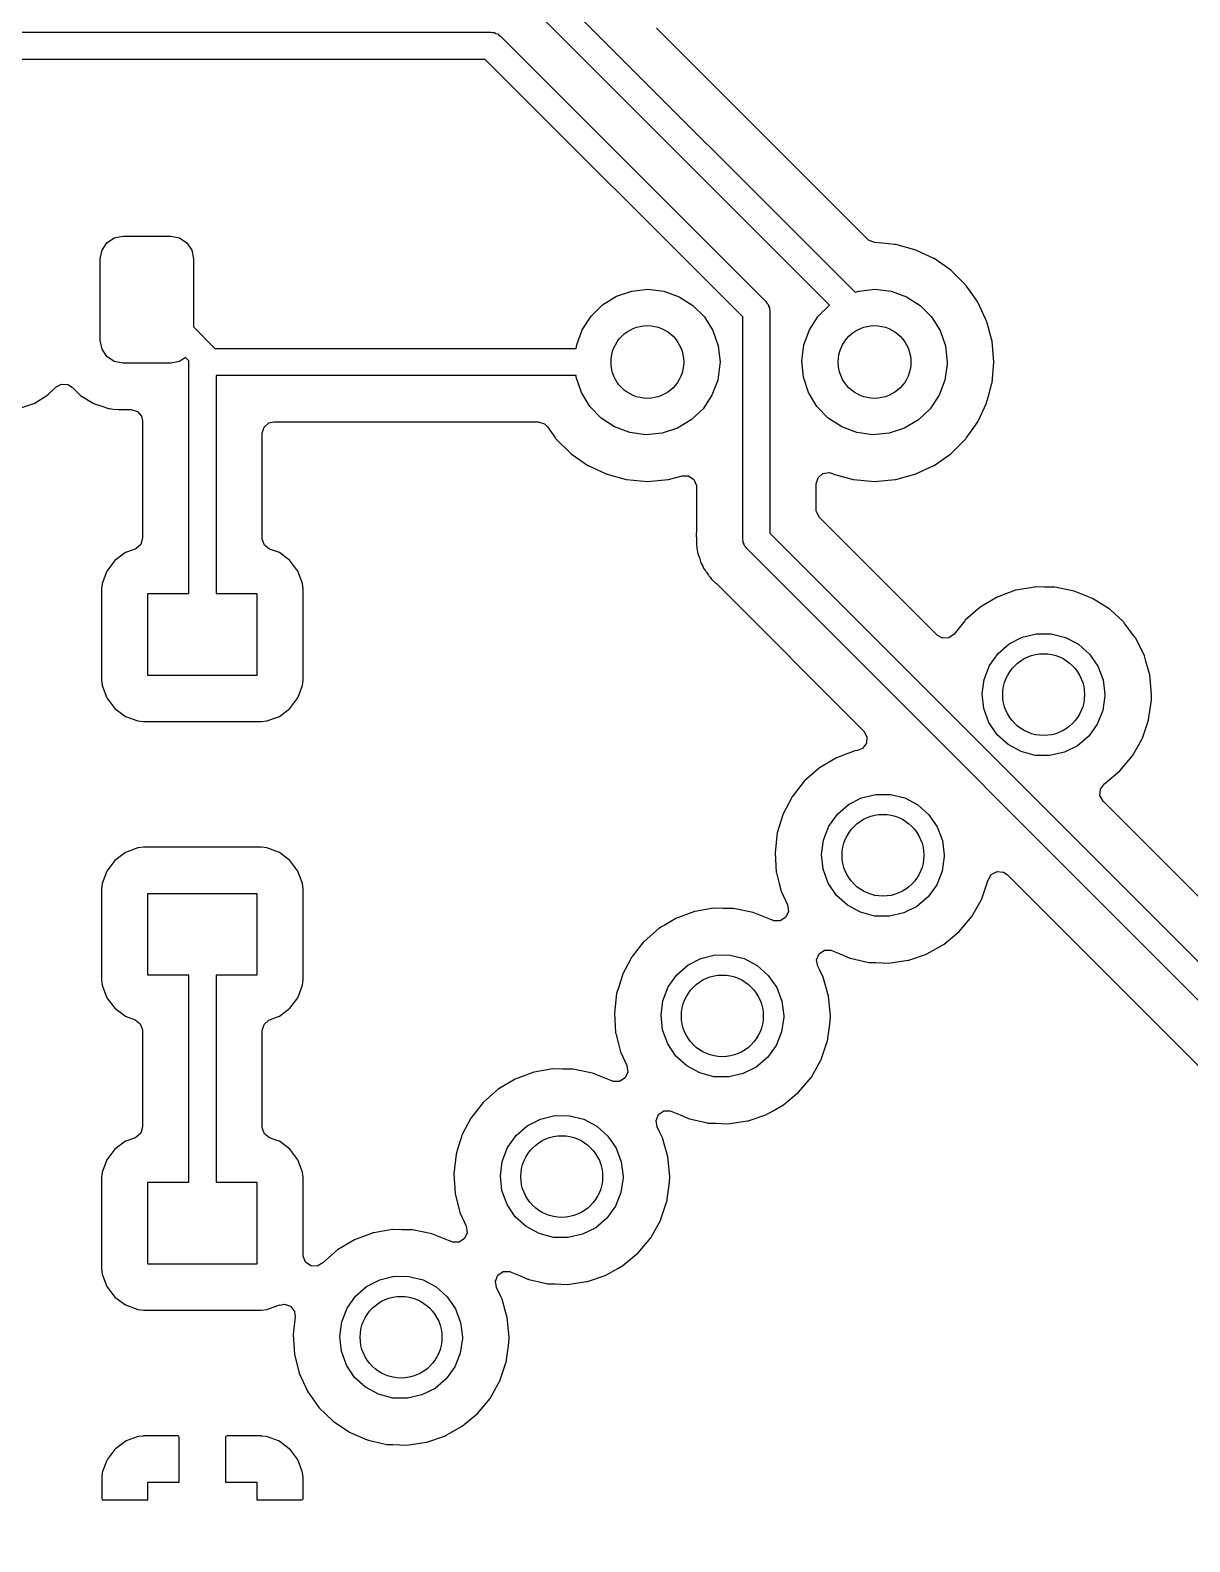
# Model space of a CAD drawing. Extents: x 41 to 172, y -227 to -42.
# Drawn here: x 142.76 to 155.52, y -74.25 to -57.61 of the extents above; entities that cross this region are included whole.
import ezdxf

# ---------------------------------------------------------------- set-up
doc = ezdxf.new("R2010")
doc.units = 0
doc.layers.add('BLACK', color=7, linetype='CONTINUOUS')

msp = doc.modelspace()

# ---------------------------------------------------------------- linework, layer by layer
at = {"layer": 'BLACK', "linetype": 'CONTINUOUS'}
for p, q in [((148.579, -57.2412), (151.836, -60.4978)), ((151.553, -60.6388), (148.323, -57.4094)), ((125.222, -57.635), (147.828, -57.635)), ((147.828, -57.635), (147.847, -57.6401)), ((147.847, -57.6401), (147.867, -57.6401)), ((147.867, -57.6401), (147.884, -57.65)), ((147.884, -57.65), (147.903, -57.6551)), ((147.903, -57.6551), (147.917, -57.6691)), ((147.917, -57.6691), (147.934, -57.6789)), ((147.934, -57.6789), (150.855, -60.5999)), ((151.972, -59.9149), (149.651, -57.5932)), ((147.766, -57.935), (125.284, -57.935)), ((150.599, -60.7681), (147.766, -57.935)), ((143.529, -60.129), (143.548, -60.0333)), ((143.548, -60.0333), (143.602, -59.9522)), ((143.602, -59.9522), (143.683, -59.898)), ((143.683, -59.898), (143.779, -59.879)), ((143.779, -59.879), (144.304, -59.879)), ((144.304, -59.879), (144.4, -59.898)), ((144.4, -59.898), (144.481, -59.9522)), ((144.481, -59.9522), (144.535, -60.0333)), ((144.535, -60.0333), (144.554, -60.129)), ((151.984, -59.9255), (151.972, -59.9149)), ((152.05, -59.9514), (151.984, -59.9255)), ((152.133, -59.9586), (152.05, -59.9514)), ((152.272, -59.9708), (152.133, -59.9586)), ((152.278, -59.9713), (152.272, -59.9708)), ((152.272, -59.9708), (152.272, -59.9708)), ((152.283, -59.9727), (152.278, -59.9713)), ((152.494, -60.0291), (152.283, -59.9727)), ((152.283, -59.9727), (152.283, -59.9727)), ((152.499, -60.0305), (152.494, -60.0291)), ((152.494, -60.0291), (152.494, -60.0291)), ((152.504, -60.0328), (152.499, -60.0305)), ((152.702, -60.125), (152.504, -60.0328)), ((152.504, -60.0328), (152.504, -60.0328)), ((143.529, -61.029), (143.529, -60.129)), ((144.554, -60.129), (144.554, -60.8794)), ((152.707, -60.1273), (152.702, -60.125)), ((152.702, -60.125), (152.702, -60.125)), ((152.79, -60.1861), (152.707, -60.1273)), ((152.89, -60.2554), (152.79, -60.1861)), ((152.894, -60.2586), (152.89, -60.2554)), ((152.89, -60.2554), (152.89, -60.2554)), ((153.056, -60.4205), (152.894, -60.2586)), ((149.209, -60.5409), (149.378, -60.4835)), ((149.378, -60.4835), (149.555, -60.4648)), ((149.555, -60.4648), (149.732, -60.4859)), ((149.732, -60.4859), (149.9, -60.5458)), ((151.836, -60.4978), (151.878, -60.4835)), ((151.878, -60.4835), (152.055, -60.4648)), ((152.055, -60.4648), (152.232, -60.4859)), ((152.232, -60.4859), (152.4, -60.5458)), ((153.059, -60.425), (153.056, -60.4205)), ((153.094, -60.4748), (153.059, -60.425)), ((153.059, -60.425), (153.059, -60.425)), ((153.187, -60.6081), (153.094, -60.4748)), ((148.93, -60.7592), (149.057, -60.6344)), ((149.057, -60.6344), (149.209, -60.5409)), ((149.9, -60.5458), (150.051, -60.6413)), ((150.051, -60.6413), (150.177, -60.7679)), ((150.855, -60.5999), (150.865, -60.617)), ((150.865, -60.617), (150.879, -60.631)), ((150.879, -60.631), (150.884, -60.6501)), ((150.884, -60.6501), (150.894, -60.6672)), ((150.894, -60.6672), (150.894, -60.6869)), ((150.894, -60.6869), (150.899, -60.706)), ((150.899, -60.706), (150.899, -63.1497)), ((151.43, -60.7592), (151.553, -60.6388)), ((152.4, -60.5458), (152.551, -60.6413)), ((152.551, -60.6413), (152.677, -60.7679)), ((153.19, -60.613), (153.187, -60.6081)), ((153.272, -60.7906), (153.19, -60.613)), ((153.19, -60.613), (153.19, -60.613)), ((148.833, -60.9091), (148.93, -60.7592)), ((150.177, -60.7679), (150.271, -60.9191)), ((150.599, -63.2118), (150.599, -60.7681)), ((151.333, -60.9091), (151.43, -60.7592)), ((152.677, -60.7679), (152.771, -60.9191)), ((153.284, -60.8156), (153.272, -60.7906)), ((153.286, -60.8209), (153.284, -60.8156)), ((153.341, -61.0262), (153.286, -60.8209)), ((153.286, -60.8209), (153.286, -60.8209)), ((143.548, -61.1247), (143.529, -61.029)), ((144.554, -60.8794), (144.789, -61.1148)), ((148.772, -61.0767), (148.833, -60.9091)), ((150.271, -60.9191), (150.33, -61.0876)), ((151.272, -61.0767), (151.333, -60.9091)), ((152.771, -60.9191), (152.83, -61.0876)), ((153.343, -61.0367), (153.341, -61.0262)), ((153.363, -61.2648), (153.343, -61.0367)), ((143.602, -61.2058), (143.548, -61.1247)), ((144.789, -61.1148), (148.767, -61.1148)), ((148.767, -61.1148), (148.772, -61.0767)), ((150.33, -61.0876), (150.35, -61.2648)), ((151.25, -61.2536), (151.272, -61.0767)), ((152.83, -61.0876), (152.85, -61.2648)), ((143.683, -61.26), (143.602, -61.2058)), ((143.779, -61.279), (143.683, -61.26)), ((144.304, -61.279), (143.779, -61.279)), ((144.4, -61.26), (144.304, -61.279)), ((144.466, -61.2156), (144.4, -61.26)), ((144.503, -61.2526), (144.466, -61.2156)), ((144.503, -63.813), (144.503, -61.2526)), ((150.349, -61.2871), (150.325, -61.4638)), ((150.35, -61.2648), (150.349, -61.2871)), ((151.267, -61.4311), (151.25, -61.2536)), ((152.849, -61.2871), (152.825, -61.4638)), ((152.85, -61.2648), (152.849, -61.2871)), ((153.343, -61.4929), (153.363, -61.2648)), ((143.04, -61.5409), (143.102, -61.5068)), ((143.102, -61.5068), (143.173, -61.5118)), ((143.173, -61.5118), (143.218, -61.5407)), ((148.766, -61.4148), (144.803, -61.4148)), ((144.803, -61.4148), (144.803, -63.813)), ((148.767, -61.4311), (148.766, -61.4148)), ((148.824, -61.6004), (148.767, -61.4311)), ((150.325, -61.4638), (150.261, -61.6305)), ((151.324, -61.6004), (151.267, -61.4311)), ((152.825, -61.4638), (152.761, -61.6305)), ((153.301, -61.6525), (153.342, -61.4982)), ((153.342, -61.4982), (153.343, -61.4929)), ((153.342, -61.4982), (153.342, -61.4982)), ((142.803, -61.7205), (142.953, -61.6275)), ((142.953, -61.6275), (143.04, -61.5409)), ((143.218, -61.5407), (143.242, -61.5649)), ((143.242, -61.5649), (143.306, -61.6283)), ((143.306, -61.6283), (143.312, -61.6321)), ((143.312, -61.6321), (143.312, -61.6321)), ((143.312, -61.6321), (143.449, -61.7167)), ((148.916, -61.7529), (148.824, -61.6004)), ((150.261, -61.6305), (150.163, -61.779)), ((151.416, -61.7529), (151.324, -61.6004)), ((152.761, -61.6305), (152.663, -61.779)), ((153.284, -61.714), (153.301, -61.6525)), ((142.642, -61.7743), (142.787, -61.7258)), ((142.787, -61.7258), (142.803, -61.7205)), ((143.449, -61.7167), (143.456, -61.7211)), ((143.456, -61.7211), (143.536, -61.7476)), ((143.536, -61.7476), (143.618, -61.7746)), ((143.618, -61.7746), (143.618, -61.7746)), ((143.618, -61.7746), (143.624, -61.7768)), ((143.624, -61.7768), (143.631, -61.7775)), ((143.631, -61.7775), (143.631, -61.7775)), ((143.631, -61.7775), (143.674, -61.7819)), ((143.674, -61.7819), (143.729, -61.7875)), ((143.729, -61.7875), (143.868, -61.7875)), ((143.868, -61.7875), (143.937, -61.8075)), ((143.937, -61.8075), (143.983, -61.8612)), ((143.983, -61.8612), (143.994, -61.9135)), ((149.04, -61.8812), (148.916, -61.7529)), ((150.163, -61.779), (150.033, -61.902)), ((151.54, -61.8812), (151.416, -61.7529)), ((152.663, -61.779), (152.533, -61.902)), ((153.19, -61.9166), (153.282, -61.719)), ((153.282, -61.719), (153.284, -61.714)), ((153.282, -61.719), (153.282, -61.719)), ((143.994, -61.9135), (143.994, -63.2045)), ((145.311, -62.0493), (145.332, -61.9812)), ((145.332, -61.9812), (145.385, -61.9347)), ((145.385, -61.9347), (145.438, -61.9233)), ((145.438, -61.9233), (148.348, -61.9233)), ((148.348, -61.9233), (148.416, -61.9433)), ((148.416, -61.9433), (148.451, -61.977)), ((148.451, -61.977), (148.476, -62.0131)), ((148.476, -62.0131), (148.54, -62.1039)), ((149.189, -61.9789), (149.04, -61.8812)), ((149.356, -62.041), (149.189, -61.9789)), ((149.88, -61.9933), (149.711, -62.0485)), ((150.033, -61.902), (149.88, -61.9933)), ((151.689, -61.9789), (151.54, -61.8812)), ((151.856, -62.041), (151.689, -61.9789)), ((152.38, -61.9933), (152.211, -62.0485)), ((152.533, -61.902), (152.38, -61.9933)), ((153.06, -62.1039), (153.143, -61.9849)), ((153.143, -61.9849), (153.187, -61.9215)), ((153.187, -61.9215), (153.19, -61.9166)), ((153.19, -61.9166), (153.19, -61.9166)), ((145.311, -63.2045), (145.311, -62.0493)), ((148.54, -62.1039), (148.544, -62.1091)), ((148.544, -62.1091), (148.706, -62.271)), ((149.533, -62.0646), (149.356, -62.041)), ((149.711, -62.0485), (149.533, -62.0646)), ((152.033, -62.0646), (151.856, -62.041)), ((152.211, -62.0485), (152.033, -62.0646)), ((152.894, -62.271), (153.056, -62.1091)), ((153.056, -62.1091), (153.06, -62.1039)), ((148.706, -62.271), (148.71, -62.2742)), ((148.71, -62.2742), (148.71, -62.2742)), ((148.71, -62.2742), (148.758, -62.3075)), ((148.758, -62.3075), (148.893, -62.4023)), ((152.707, -62.4023), (152.842, -62.3075)), ((152.842, -62.3075), (152.89, -62.2742)), ((152.89, -62.2742), (152.894, -62.271)), ((152.89, -62.2742), (152.89, -62.2742)), ((148.893, -62.4023), (148.898, -62.4046)), ((148.898, -62.4046), (148.898, -62.4046)), ((148.898, -62.4046), (149.096, -62.4968)), ((149.096, -62.4968), (149.101, -62.4991)), ((149.101, -62.4991), (149.106, -62.5005)), ((149.106, -62.5005), (149.106, -62.5005)), ((149.106, -62.5005), (149.316, -62.5569)), ((149.783, -62.5569), (149.932, -62.5171)), ((149.932, -62.5171), (150.003, -62.5188)), ((150.003, -62.5188), (150.062, -62.5586)), ((151.428, -62.5387), (151.481, -62.4922)), ((151.481, -62.4922), (151.551, -62.4821)), ((151.551, -62.4821), (151.587, -62.4926)), ((151.587, -62.4926), (151.601, -62.4991)), ((151.601, -62.4991), (151.612, -62.5021)), ((151.612, -62.5021), (151.816, -62.5569)), ((152.283, -62.5569), (152.494, -62.5005)), ((152.494, -62.5005), (152.499, -62.4991)), ((152.494, -62.5005), (152.494, -62.5005)), ((152.499, -62.4991), (152.504, -62.4968)), ((152.504, -62.4968), (152.702, -62.4046)), ((152.702, -62.4046), (152.707, -62.4023)), ((152.702, -62.4046), (152.702, -62.4046)), ((149.316, -62.5569), (149.316, -62.5569)), ((149.316, -62.5569), (149.322, -62.5583)), ((149.322, -62.5583), (149.55, -62.5783)), ((149.55, -62.5783), (149.778, -62.5583)), ((149.778, -62.5583), (149.783, -62.5569)), ((149.783, -62.5569), (149.783, -62.5569)), ((150.062, -62.5586), (150.09, -62.6238)), ((150.09, -62.6238), (150.09, -62.6388)), ((150.09, -62.6388), (150.09, -63.1298)), ((151.407, -62.6068), (151.428, -62.5387)), ((151.407, -62.8869), (151.407, -62.6068)), ((151.816, -62.5569), (151.816, -62.5569)), ((151.816, -62.5569), (151.822, -62.5583)), ((151.822, -62.5583), (152.05, -62.5783)), ((152.05, -62.5783), (152.278, -62.5583)), ((152.278, -62.5583), (152.283, -62.5569)), ((152.283, -62.5569), (152.283, -62.5569)), ((151.409, -62.8971), (151.407, -62.8869)), ((151.41, -62.9136), (151.409, -62.8971)), ((151.444, -62.976), (151.41, -62.9136)), ((152.739, -64.2709), (151.444, -62.976)), ((150.09, -63.1416), (150.088, -63.1493)), ((150.088, -63.1493), (150.088, -63.1573)), ((150.088, -63.1573), (150.09, -63.2202)), ((150.09, -63.1298), (150.09, -63.1416)), ((150.899, -63.1497), (161.653, -73.904)), ((143.806, -63.3624), (143.69, -63.4497)), ((143.892, -63.3304), (143.806, -63.3624)), ((143.913, -63.3225), (143.892, -63.3304)), ((143.921, -63.3191), (143.913, -63.3225)), ((143.974, -63.2726), (143.921, -63.3191)), ((143.994, -63.2045), (143.974, -63.2726)), ((145.312, -63.2133), (145.311, -63.2045)), ((145.337, -63.2798), (145.312, -63.2133)), ((145.393, -63.3225), (145.337, -63.2798)), ((145.414, -63.3304), (145.393, -63.3225)), ((145.5, -63.3624), (145.414, -63.3304)), ((145.616, -63.4497), (145.5, -63.3624)), ((150.09, -63.2202), (150.09, -63.2241)), ((150.09, -63.2241), (150.09, -63.2532)), ((150.09, -63.2532), (150.091, -63.2576)), ((150.091, -63.2576), (150.092, -63.2695)), ((150.092, -63.2695), (150.093, -63.3156)), ((150.093, -63.3156), (150.098, -63.3304)), ((150.098, -63.3304), (150.099, -63.3362)), ((150.099, -63.3362), (150.103, -63.3556)), ((150.103, -63.3556), (150.106, -63.3769)), ((150.604, -63.2309), (150.599, -63.2118)), ((150.604, -63.2506), (150.604, -63.2309)), ((150.614, -63.2677), (150.604, -63.2506)), ((150.619, -63.2868), (150.614, -63.2677)), ((150.633, -63.3008), (150.619, -63.2868)), ((150.643, -63.3179), (150.633, -63.3008)), ((161.397, -74.0722), (150.643, -63.3179)), ((143.69, -63.4497), (143.602, -63.5663)), ((145.704, -63.5663), (145.616, -63.4497)), ((150.106, -63.3769), (150.109, -63.3842)), ((150.109, -63.3842), (150.109, -63.3842)), ((150.109, -63.3842), (150.123, -63.4198)), ((150.123, -63.4198), (150.127, -63.431)), ((150.127, -63.431), (150.14, -63.4754)), ((150.14, -63.4754), (150.151, -63.4939)), ((150.151, -63.4939), (150.159, -63.5116)), ((150.159, -63.5116), (150.167, -63.5316)), ((150.167, -63.5316), (150.189, -63.5618)), ((143.602, -63.5663), (143.551, -63.7027)), ((145.755, -63.7027), (145.704, -63.5663)), ((150.189, -63.5618), (150.195, -63.5689)), ((150.195, -63.5689), (150.201, -63.5789)), ((150.201, -63.5789), (150.221, -63.6118)), ((150.221, -63.6118), (150.221, -63.6118)), ((150.221, -63.6118), (150.225, -63.6186)), ((150.225, -63.6186), (150.24, -63.6338)), ((150.24, -63.6338), (150.253, -63.6488)), ((150.253, -63.6488), (150.265, -63.6662)), ((150.265, -63.6662), (150.301, -63.6956)), ((150.301, -63.6956), (150.31, -63.7036)), ((143.551, -63.7027), (143.544, -63.7649)), ((143.544, -63.7649), (143.544, -64.7611)), ((144.053, -64.713), (144.053, -63.813)), ((144.053, -63.813), (144.503, -63.813)), ((144.803, -63.813), (145.253, -63.813)), ((145.253, -63.813), (145.253, -64.713)), ((145.761, -63.7649), (145.755, -63.7027)), ((145.761, -64.7611), (145.761, -63.7649)), ((150.31, -63.7036), (151.932, -65.3259)), ((153.399, -63.8517), (153.212, -63.9629)), ((153.603, -63.7764), (153.399, -63.8517)), ((153.609, -63.7754), (153.603, -63.7764)), ((153.812, -63.7405), (153.609, -63.7754)), ((153.609, -63.7754), (153.609, -63.7754)), ((153.817, -63.7395), (153.812, -63.7405)), ((153.812, -63.7405), (153.812, -63.7405)), ((153.92, -63.7409), (153.817, -63.7395)), ((154.029, -63.7423), (153.92, -63.7409)), ((154.035, -63.7424), (154.029, -63.7423)), ((154.029, -63.7423), (154.029, -63.7423)), ((154.248, -63.7848), (154.035, -63.7424)), ((154.45, -63.8654), (154.248, -63.7848)), ((154.634, -63.9815), (154.45, -63.8654)), ((153.212, -63.9629), (153.048, -64.1063)), ((154.638, -63.9854), (154.634, -63.9815)), ((154.79, -64.1252), (154.638, -63.9854)), ((154.638, -63.9854), (154.638, -63.9854)), ((153.045, -64.1108), (152.927, -64.2598)), ((153.048, -64.1063), (153.045, -64.1108)), ((154.794, -64.1291), (154.79, -64.1252)), ((154.797, -64.1338), (154.794, -64.1291)), ((154.912, -64.287), (154.797, -64.1338)), ((154.797, -64.1338), (154.797, -64.1338)), ((152.799, -64.3042), (152.739, -64.2709)), ((152.869, -64.3009), (152.799, -64.3042)), ((152.927, -64.2598), (152.869, -64.3009)), ((153.531, -64.3662), (153.675, -64.2918)), ((153.675, -64.2918), (153.833, -64.2539)), ((153.833, -64.2539), (153.995, -64.2548)), ((153.995, -64.2548), (154.152, -64.2943)), ((154.152, -64.2943), (154.296, -64.3702)), ((154.924, -64.3034), (154.912, -64.287)), ((155.02, -64.4985), (154.924, -64.3034)), ((153.316, -64.6055), (153.409, -64.4728)), ((153.409, -64.4728), (153.531, -64.3662)), ((154.296, -64.3702), (154.417, -64.4781)), ((154.417, -64.4781), (154.509, -64.6117)), ((155.036, -64.5554), (155.02, -64.4985)), ((153.257, -64.7566), (153.316, -64.6055)), ((154.509, -64.6117), (154.566, -64.7634)), ((155.076, -64.6974), (155.036, -64.5554)), ((155.079, -64.7078), (155.076, -64.6974)), ((143.544, -64.7611), (143.551, -64.8233)), ((143.551, -64.8233), (143.602, -64.9597)), ((145.253, -64.713), (144.053, -64.713)), ((145.704, -64.9597), (145.755, -64.8233)), ((145.755, -64.8233), (145.761, -64.7611)), ((153.236, -64.9174), (153.257, -64.7566)), ((154.566, -64.7634), (154.586, -64.9244)), ((155.099, -64.9244), (155.079, -64.7078)), ((143.602, -64.9597), (143.69, -65.0763)), ((145.616, -65.0763), (145.704, -64.9597)), ((153.253, -65.0786), (153.236, -64.9174)), ((154.585, -64.9386), (154.563, -65.0991)), ((154.586, -64.9244), (154.585, -64.9386)), ((155.066, -65.2019), (155.097, -64.9866)), ((155.097, -64.9866), (155.099, -64.9244)), ((143.69, -65.0763), (143.806, -65.1636)), ((143.806, -65.1636), (143.943, -65.2147)), ((145.363, -65.2147), (145.5, -65.1636)), ((145.5, -65.1636), (145.616, -65.0763)), ((153.309, -65.2309), (153.253, -65.0786)), ((154.563, -65.0991), (154.502, -65.2496)), ((143.943, -65.2147), (144.005, -65.2215)), ((144.005, -65.2215), (145.301, -65.2215)), ((145.301, -65.2215), (145.363, -65.2147)), ((151.932, -65.3259), (151.966, -65.3882)), ((153.4, -65.3655), (153.309, -65.2309)), ((154.502, -65.2496), (154.407, -65.3813)), ((154.998, -65.4024), (155.064, -65.2074)), ((155.064, -65.2074), (155.066, -65.2019)), ((155.064, -65.2074), (155.064, -65.2074)), ((151.918, -65.5159), (151.864, -65.5392)), ((151.961, -65.459), (151.918, -65.5159)), ((151.966, -65.3882), (151.961, -65.459)), ((153.519, -65.4746), (153.4, -65.3655)), ((153.662, -65.552), (153.519, -65.4746)), ((154.284, -65.4867), (154.139, -65.5595)), ((154.407, -65.3813), (154.284, -65.4867)), ((154.89, -65.5977), (154.961, -65.4712)), ((154.961, -65.4712), (154.993, -65.4129)), ((154.993, -65.4129), (154.996, -65.4079)), ((154.993, -65.4129), (154.993, -65.4129)), ((154.996, -65.4079), (154.998, -65.4024)), ((154.998, -65.4024), (154.998, -65.4024)), ((151.631, -65.6194), (151.444, -65.7306)), ((151.835, -65.5441), (151.631, -65.6194)), ((151.86, -65.5399), (151.835, -65.5441)), ((151.864, -65.5392), (151.86, -65.5399)), ((153.819, -65.5932), (153.662, -65.552)), ((153.981, -65.5957), (153.819, -65.5932)), ((154.139, -65.5595), (153.981, -65.5957)), ((154.751, -65.7649), (154.89, -65.5977)), ((151.444, -65.7306), (151.281, -65.874)), ((154.584, -65.904), (154.751, -65.7649)), ((151.277, -65.8786), (151.154, -66.0345)), ((151.281, -65.874), (151.277, -65.8786)), ((151.907, -66.0595), (152.065, -66.0217)), ((152.065, -66.0217), (152.227, -66.0225)), ((152.227, -66.0225), (152.385, -66.062)), ((154.531, -66.0345), (154.536, -65.9637)), ((154.536, -65.9637), (154.582, -65.9048)), ((154.582, -65.9048), (154.584, -65.904)), ((151.14, -66.0561), (151.045, -66.2374)), ((151.143, -66.05), (151.14, -66.0561)), ((151.146, -66.0449), (151.143, -66.05)), ((151.154, -66.0345), (151.146, -66.0449)), ((151.641, -66.2405), (151.763, -66.1339)), ((151.763, -66.1339), (151.907, -66.0595)), ((152.385, -66.062), (152.528, -66.1379)), ((152.528, -66.1379), (152.649, -66.2458)), ((154.565, -66.0968), (154.531, -66.0345)), ((161.987, -73.5183), (154.565, -66.0968)), ((151.045, -66.2374), (150.98, -66.4451)), ((151.548, -66.3732), (151.641, -66.2405)), ((152.649, -66.2458), (152.741, -66.3795)), ((150.98, -66.4451), (150.955, -66.6611)), ((151.468, -66.6851), (151.489, -66.5243)), ((151.489, -66.5243), (151.548, -66.3732)), ((152.741, -66.3795), (152.798, -66.5312)), ((143.806, -66.6624), (143.69, -66.7497)), ((143.943, -66.6113), (143.806, -66.6624)), ((144.005, -66.6045), (143.943, -66.6113)), ((145.301, -66.6045), (144.005, -66.6045)), ((145.363, -66.6113), (145.301, -66.6045)), ((145.5, -66.6624), (145.363, -66.6113)), ((145.616, -66.7497), (145.5, -66.6624)), ((150.955, -66.6611), (150.969, -66.8781)), ((151.486, -66.8463), (151.468, -66.6851)), ((152.798, -66.5312), (152.818, -66.6922)), ((152.818, -66.6922), (152.818, -66.7063)), ((143.69, -66.7497), (143.602, -66.8663)), ((145.704, -66.8663), (145.616, -66.7497)), ((151.541, -66.9986), (151.486, -66.8463)), ((152.818, -66.7063), (152.795, -66.8669)), ((143.551, -67.0027), (143.544, -67.0649)), ((143.602, -66.8663), (143.551, -67.0027)), ((145.755, -67.0027), (145.704, -66.8663)), ((145.761, -67.0649), (145.755, -67.0027)), ((150.969, -66.8781), (150.97, -66.8837)), ((150.97, -66.8837), (150.97, -66.8837)), ((150.97, -66.8837), (151, -67.0027)), ((151, -67.0027), (151.022, -67.089)), ((151.632, -67.1333), (151.541, -66.9986)), ((152.734, -67.0174), (152.64, -67.1491)), ((152.795, -66.8669), (152.734, -67.0174)), ((153.23, -67.1702), (153.297, -66.9751)), ((153.297, -66.9751), (153.298, -66.9697)), ((153.297, -66.9751), (153.297, -66.9751)), ((153.298, -66.9697), (153.299, -66.9644)), ((153.299, -66.9644), (153.335, -66.903)), ((153.335, -66.903), (153.398, -66.8703)), ((153.398, -66.8703), (153.468, -66.8769)), ((153.468, -66.8769), (153.511, -66.9048)), ((153.511, -66.9048), (160.852, -74.2459)), ((143.544, -67.0649), (143.544, -68.0611)), ((144.053, -68.013), (144.053, -67.113)), ((144.053, -67.113), (145.253, -67.113)), ((145.253, -67.113), (145.253, -68.013)), ((145.761, -68.0611), (145.761, -67.0649)), ((151.022, -67.089), (151.025, -67.0942)), ((151.025, -67.0942), (151.092, -67.2393)), ((151.752, -67.2424), (151.632, -67.1333)), ((152.64, -67.1491), (152.516, -67.2544)), ((153.122, -67.3654), (153.224, -67.1844)), ((153.224, -67.1844), (153.226, -67.1807)), ((153.226, -67.1807), (153.229, -67.1756)), ((153.226, -67.1807), (153.226, -67.1807)), ((153.229, -67.1756), (153.23, -67.1702)), ((153.23, -67.1702), (153.23, -67.1702)), ((150.067, -67.3119), (149.863, -67.3872)), ((150.073, -67.3109), (150.067, -67.3119)), ((150.276, -67.276), (150.073, -67.3109)), ((150.073, -67.3109), (150.073, -67.3109)), ((150.282, -67.2751), (150.276, -67.276)), ((150.276, -67.276), (150.276, -67.276)), ((150.384, -67.2764), (150.282, -67.2751)), ((150.493, -67.2778), (150.384, -67.2764)), ((150.499, -67.2779), (150.493, -67.2778)), ((150.493, -67.2778), (150.493, -67.2778)), ((150.713, -67.3203), (150.499, -67.2779)), ((150.915, -67.4009), (150.713, -67.3203)), ((151.102, -67.3095), (151.073, -67.3742)), ((151.092, -67.2393), (151.102, -67.3095)), ((151.894, -67.3198), (151.752, -67.2424)), ((152.051, -67.361), (151.894, -67.3198)), ((152.371, -67.3273), (152.213, -67.3635)), ((152.516, -67.2544), (152.371, -67.3273)), ((149.676, -67.4984), (149.513, -67.6418)), ((149.706, -67.481), (149.676, -67.4984)), ((149.735, -67.4637), (149.706, -67.481)), ((149.863, -67.3872), (149.735, -67.4637)), ((150.919, -67.404), (150.915, -67.4009)), ((150.92, -67.4043), (150.919, -67.404)), ((150.942, -67.4131), (150.92, -67.4043)), ((151.013, -67.4128), (150.942, -67.4131)), ((151.073, -67.3742), (151.013, -67.4128)), ((152.213, -67.3635), (152.051, -67.361)), ((152.983, -67.5327), (153.122, -67.3654)), ((149.509, -67.6463), (149.382, -67.8073)), ((149.513, -67.6418), (149.509, -67.6463)), ((152.626, -67.778), (152.816, -67.6717)), ((152.816, -67.6717), (152.983, -67.5327)), ((149.372, -67.8239), (149.277, -68.0051)), ((149.375, -67.8177), (149.372, -67.8239)), ((149.378, -67.8126), (149.375, -67.8177)), ((149.382, -67.8073), (149.378, -67.8126)), ((149.996, -67.9017), (150.14, -67.8273)), ((150.14, -67.8273), (150.297, -67.7894)), ((150.297, -67.7894), (150.46, -67.7903)), ((150.46, -67.7903), (150.617, -67.8298)), ((150.617, -67.8298), (150.76, -67.9057)), ((151.413, -67.8436), (151.441, -67.7782)), ((151.425, -67.9135), (151.413, -67.8436)), ((151.441, -67.7782), (151.499, -67.738)), ((151.499, -67.738), (151.57, -67.7359)), ((151.57, -67.7359), (151.588, -67.742)), ((151.588, -67.742), (151.678, -67.7806)), ((151.678, -67.7806), (151.77, -67.8203)), ((151.77, -67.8203), (151.77, -67.8203)), ((151.77, -67.8203), (151.775, -67.8226)), ((151.775, -67.8226), (151.781, -67.8239)), ((151.781, -67.8239), (151.879, -67.8461)), ((151.879, -67.8461), (151.988, -67.8706)), ((152.205, -67.8791), (152.42, -67.8479)), ((152.42, -67.8479), (152.426, -67.8461)), ((152.426, -67.8461), (152.621, -67.7799)), ((152.426, -67.8461), (152.426, -67.8461)), ((152.621, -67.7799), (152.626, -67.778)), ((152.621, -67.7799), (152.621, -67.7799)), ((144.503, -68.013), (144.053, -68.013)), ((144.503, -70.29), (144.503, -68.013)), ((145.253, -68.013), (144.803, -68.013)), ((144.803, -68.013), (144.803, -70.29)), ((149.275, -68.0106), (149.231, -68.1514)), ((149.277, -68.0051), (149.275, -68.0106)), ((149.78, -68.141), (149.873, -68.0083)), ((149.873, -68.0083), (149.996, -67.9017)), ((150.76, -67.9057), (150.881, -68.0136)), ((150.881, -68.0136), (150.973, -68.1472)), ((151.447, -67.957), (151.425, -67.9135)), ((151.485, -68.034), (151.447, -67.957)), ((151.988, -67.8706), (151.993, -67.8708)), ((151.993, -67.8708), (151.993, -67.8708)), ((151.993, -67.8708), (152.066, -67.8737)), ((152.066, -67.8737), (152.205, -67.8791)), ((143.544, -68.0611), (143.551, -68.1233)), ((143.551, -68.1233), (143.602, -68.2597)), ((145.704, -68.2597), (145.755, -68.1233)), ((145.755, -68.1233), (145.761, -68.0611)), ((149.231, -68.1514), (149.212, -68.2129)), ((149.721, -68.2921), (149.78, -68.141)), ((150.973, -68.1472), (151.03, -68.299)), ((151.544, -68.2434), (151.485, -68.034)), ((143.602, -68.2597), (143.69, -68.3763)), ((145.616, -68.3763), (145.704, -68.2597)), ((149.212, -68.2129), (149.187, -68.4289)), ((149.7, -68.4529), (149.721, -68.2921)), ((151.03, -68.299), (151.05, -68.46)), ((151.564, -68.46), (151.544, -68.2434)), ((143.69, -68.3763), (143.806, -68.4636)), ((143.806, -68.4636), (143.815, -68.4668)), ((143.815, -68.4668), (143.913, -68.5035)), ((143.913, -68.5035), (143.969, -68.5462)), ((145.332, -68.5534), (145.385, -68.5069)), ((145.385, -68.5069), (145.393, -68.5035)), ((145.393, -68.5035), (145.491, -68.4668)), ((145.491, -68.4668), (145.5, -68.4636)), ((145.5, -68.4636), (145.616, -68.3763)), ((149.187, -68.4289), (149.201, -68.6459)), ((149.718, -68.6141), (149.7, -68.4529)), ((151.05, -68.4741), (151.027, -68.6347)), ((151.05, -68.46), (151.05, -68.4741)), ((151.531, -68.7374), (151.562, -68.5222)), ((151.562, -68.5222), (151.564, -68.46)), ((143.969, -68.5462), (143.994, -68.6127)), ((143.994, -68.6127), (143.994, -68.6215)), ((143.994, -68.6215), (143.994, -69.6815)), ((145.311, -68.6215), (145.332, -68.5534)), ((145.311, -69.6815), (145.311, -68.6215)), ((149.201, -68.6459), (149.202, -68.6515)), ((149.202, -68.6515), (149.202, -68.6515)), ((149.202, -68.6515), (149.232, -68.7677)), ((149.774, -68.7664), (149.718, -68.6141)), ((151.027, -68.6347), (150.966, -68.7852)), ((149.232, -68.7677), (149.255, -68.8567)), ((149.864, -68.901), (149.774, -68.7664)), ((150.966, -68.7852), (150.872, -68.9169)), ((151.463, -68.9379), (151.529, -68.7429)), ((151.529, -68.7429), (151.531, -68.7374)), ((151.529, -68.7429), (151.529, -68.7429)), ((149.255, -68.8567), (149.257, -68.862)), ((149.257, -68.862), (149.324, -69.0071)), ((149.324, -69.0071), (149.334, -69.0773)), ((149.984, -69.0102), (149.864, -68.901)), ((150.126, -69.0876), (149.984, -69.0102)), ((150.872, -68.9169), (150.749, -69.0222)), ((151.355, -69.1332), (151.44, -68.9812)), ((151.44, -68.9812), (151.458, -68.9485)), ((151.458, -68.9484), (151.461, -68.9434)), ((151.458, -68.9485), (151.458, -68.9484)), ((151.461, -68.9434), (151.463, -68.9379)), ((151.463, -68.9379), (151.463, -68.9379)), ((148.096, -69.155), (147.972, -69.2283)), ((148.3, -69.0797), (148.096, -69.155)), ((148.305, -69.0787), (148.3, -69.0797)), ((148.508, -69.0438), (148.305, -69.0787)), ((148.305, -69.0787), (148.305, -69.0787)), ((148.514, -69.0428), (148.508, -69.0438)), ((148.508, -69.0438), (148.508, -69.0438)), ((148.617, -69.0442), (148.514, -69.0428)), ((148.726, -69.0456), (148.617, -69.0442)), ((148.731, -69.0457), (148.726, -69.0456)), ((148.726, -69.0456), (148.726, -69.0456)), ((148.945, -69.0881), (148.731, -69.0457)), ((149.147, -69.1687), (148.945, -69.0881)), ((149.152, -69.1718), (149.147, -69.1687)), ((149.152, -69.1721), (149.152, -69.1718)), ((149.174, -69.1808), (149.152, -69.1721)), ((149.245, -69.1806), (149.174, -69.1808)), ((149.305, -69.142), (149.245, -69.1806)), ((149.334, -69.0773), (149.305, -69.142)), ((150.283, -69.1287), (150.126, -69.0876)), ((150.446, -69.1313), (150.283, -69.1287)), ((150.604, -69.0951), (150.446, -69.1313)), ((150.749, -69.0222), (150.604, -69.0951)), ((151.215, -69.3004), (151.355, -69.1332)), ((147.909, -69.2662), (147.745, -69.4096)), ((147.927, -69.2555), (147.909, -69.2662)), ((147.972, -69.2283), (147.927, -69.2555)), ((151.048, -69.4395), (151.215, -69.3004)), ((147.741, -69.4141), (147.647, -69.5345)), ((147.745, -69.4096), (147.741, -69.4141)), ((149.673, -69.5459), (149.731, -69.5058)), ((149.731, -69.5058), (149.802, -69.5037)), ((149.802, -69.5037), (149.82, -69.5098)), ((149.82, -69.5098), (149.91, -69.5484)), ((150.901, -69.5218), (150.934, -69.5037)), ((150.934, -69.5037), (151.048, -69.4395)), ((143.994, -69.6815), (143.974, -69.7496)), ((145.312, -69.6903), (145.311, -69.6815)), ((147.574, -69.6487), (147.509, -69.7729)), ((147.608, -69.5855), (147.574, -69.6487)), ((147.61, -69.5804), (147.608, -69.5855)), ((147.647, -69.5345), (147.61, -69.5804)), ((148.106, -69.7761), (148.228, -69.6695)), ((148.228, -69.6695), (148.372, -69.5951)), ((148.372, -69.5951), (148.53, -69.5572)), ((148.53, -69.5572), (148.692, -69.5581)), ((148.692, -69.5581), (148.849, -69.5976)), ((148.849, -69.5976), (148.992, -69.6735)), ((148.992, -69.6735), (149.114, -69.7814)), ((149.645, -69.6114), (149.673, -69.5459)), ((149.657, -69.6813), (149.645, -69.6114)), ((149.687, -69.7422), (149.657, -69.6813)), ((149.91, -69.5484), (150.002, -69.5881)), ((150.002, -69.5881), (150.002, -69.5881)), ((150.002, -69.5881), (150.008, -69.5904)), ((150.008, -69.5904), (150.013, -69.5916)), ((150.013, -69.5916), (150.197, -69.6331)), ((150.197, -69.6331), (150.22, -69.6384)), ((150.22, -69.6384), (150.226, -69.6386)), ((150.226, -69.6386), (150.226, -69.6386)), ((150.226, -69.6386), (150.299, -69.6415)), ((150.299, -69.6415), (150.437, -69.6469)), ((150.437, -69.6469), (150.652, -69.6157)), ((150.652, -69.6157), (150.658, -69.6138)), ((150.658, -69.6138), (150.853, -69.5476)), ((150.658, -69.6138), (150.658, -69.6138)), ((150.853, -69.5476), (150.858, -69.5458)), ((150.853, -69.5476), (150.853, -69.5476)), ((150.858, -69.5458), (150.901, -69.5218)), ((143.806, -69.8394), (143.69, -69.9267)), ((143.822, -69.8335), (143.806, -69.8394)), ((143.913, -69.7995), (143.822, -69.8335)), ((143.921, -69.7961), (143.913, -69.7995)), ((143.974, -69.7496), (143.921, -69.7961)), ((145.337, -69.7568), (145.312, -69.6903)), ((145.393, -69.7995), (145.337, -69.7568)), ((145.484, -69.8335), (145.393, -69.7995)), ((145.5, -69.8394), (145.484, -69.8335)), ((145.616, -69.9267), (145.5, -69.8394)), ((147.501, -69.7999), (147.465, -69.9145)), ((147.509, -69.7729), (147.501, -69.7999)), ((148.012, -69.9088), (148.106, -69.7761)), ((149.114, -69.7814), (149.205, -69.915)), ((149.717, -69.8018), (149.687, -69.7422)), ((149.776, -70.0111), (149.717, -69.8018)), ((143.69, -69.9267), (143.602, -70.0433)), ((145.704, -70.0433), (145.616, -69.9267)), ((147.445, -69.9806), (147.419, -70.1966)), ((147.465, -69.9145), (147.445, -69.9806)), ((147.953, -70.0599), (148.012, -69.9088)), ((149.205, -69.915), (149.263, -70.0667)), ((149.796, -70.2277), (149.776, -70.0111)), ((143.551, -70.1797), (143.544, -70.2419)), ((143.602, -70.0433), (143.551, -70.1797)), ((145.755, -70.1797), (145.704, -70.0433)), ((145.761, -70.2419), (145.755, -70.1797)), ((147.932, -70.2207), (147.953, -70.0599)), ((149.263, -70.0667), (149.282, -70.2277)), ((143.544, -70.2419), (143.544, -71.2381)), ((144.053, -71.19), (144.053, -70.29)), ((144.053, -70.29), (144.503, -70.29)), ((144.803, -70.29), (145.253, -70.29)), ((145.253, -70.29), (145.253, -71.19)), ((145.761, -71.0897), (145.761, -70.2419)), ((147.419, -70.1966), (147.433, -70.4137)), ((147.95, -70.3819), (147.932, -70.2207)), ((149.282, -70.2419), (149.259, -70.4024)), ((149.282, -70.2277), (149.282, -70.2419)), ((149.763, -70.5052), (149.794, -70.2899)), ((149.794, -70.2899), (149.796, -70.2277)), ((147.433, -70.4137), (147.435, -70.4193)), ((147.435, -70.4193), (147.435, -70.4193)), ((147.435, -70.4193), (147.464, -70.5327)), ((148.006, -70.5342), (147.95, -70.3819)), ((149.259, -70.4024), (149.199, -70.5529)), ((149.695, -70.7057), (149.761, -70.5107)), ((149.761, -70.5107), (149.763, -70.5052)), ((149.761, -70.5107), (149.761, -70.5107)), ((147.464, -70.5327), (147.487, -70.6245)), ((147.487, -70.6245), (147.489, -70.6297)), ((147.489, -70.6297), (147.556, -70.7748)), ((148.096, -70.6688), (148.006, -70.5342)), ((148.216, -70.778), (148.096, -70.6688)), ((149.104, -70.6846), (148.981, -70.79)), ((149.199, -70.5529), (149.104, -70.6846)), ((146.532, -70.8474), (146.328, -70.9227)), ((146.538, -70.8465), (146.532, -70.8474)), ((146.74, -70.8116), (146.538, -70.8465)), ((146.538, -70.8465), (146.538, -70.8465)), ((146.746, -70.8106), (146.74, -70.8116)), ((146.74, -70.8116), (146.74, -70.8116)), ((146.849, -70.8119), (146.746, -70.8106)), ((146.958, -70.8134), (146.849, -70.8119)), ((146.964, -70.8134), (146.958, -70.8134)), ((146.958, -70.8134), (146.958, -70.8134)), ((147.177, -70.8559), (146.964, -70.8134)), ((147.566, -70.8451), (147.537, -70.9098)), ((147.556, -70.7748), (147.566, -70.8451)), ((148.359, -70.8553), (148.216, -70.778)), ((148.981, -70.79), (148.836, -70.8628)), ((149.587, -70.901), (149.693, -70.7112)), ((149.693, -70.7112), (149.695, -70.7057)), ((149.695, -70.7057), (149.695, -70.7057)), ((146.328, -70.9227), (146.141, -71.0339)), ((147.379, -70.9365), (147.177, -70.8559)), ((147.384, -70.9396), (147.379, -70.9365)), ((147.384, -70.9399), (147.384, -70.9396)), ((147.407, -70.9486), (147.384, -70.9399)), ((147.478, -70.9484), (147.407, -70.9486)), ((147.537, -70.9098), (147.478, -70.9484)), ((148.516, -70.8965), (148.359, -70.8553)), ((148.678, -70.899), (148.516, -70.8965)), ((148.836, -70.8628), (148.678, -70.899)), ((149.448, -71.0682), (149.587, -70.901)), ((145.762, -71.102), (145.761, -71.0897)), ((145.789, -71.1678), (145.762, -71.102)), ((145.847, -71.2088), (145.789, -71.1678)), ((145.977, -71.1774), (145.917, -71.2121)), ((146.141, -71.0339), (145.977, -71.1773)), ((145.977, -71.1773), (145.977, -71.1774)), ((149.28, -71.2073), (149.448, -71.0682)), ((143.544, -71.2381), (143.551, -71.3003)), ((143.551, -71.3003), (143.602, -71.4367)), ((145.253, -71.19), (144.053, -71.19)), ((145.917, -71.2121), (145.847, -71.2088)), ((146.604, -71.3628), (146.762, -71.325)), ((146.762, -71.325), (146.924, -71.3258)), ((146.924, -71.3258), (147.081, -71.3653)), ((147.877, -71.3791), (147.905, -71.3137)), ((147.905, -71.3137), (147.964, -71.2735)), ((147.964, -71.2735), (148.035, -71.2714)), ((148.035, -71.2714), (148.052, -71.2776)), ((148.052, -71.2776), (148.142, -71.3161)), ((148.142, -71.3161), (148.235, -71.3559)), ((148.89, -71.3816), (149.085, -71.3154)), ((149.085, -71.3154), (149.091, -71.3136)), ((149.085, -71.3154), (149.085, -71.3154)), ((149.091, -71.3136), (149.101, -71.3077)), ((149.101, -71.3077), (149.225, -71.2381)), ((149.225, -71.2381), (149.28, -71.2073)), ((143.602, -71.4367), (143.69, -71.5533)), ((146.338, -71.5438), (146.46, -71.4372)), ((146.46, -71.4372), (146.604, -71.3628)), ((147.081, -71.3653), (147.225, -71.4412)), ((147.225, -71.4412), (147.346, -71.5491)), ((147.89, -71.4491), (147.877, -71.3791)), ((147.938, -71.5462), (147.89, -71.4491)), ((148.235, -71.3559), (148.235, -71.3559)), ((148.235, -71.3559), (148.24, -71.3581)), ((148.24, -71.3581), (148.246, -71.3594)), ((148.246, -71.3594), (148.344, -71.3816)), ((148.344, -71.3816), (148.452, -71.4061)), ((148.452, -71.4061), (148.458, -71.4064)), ((148.458, -71.4064), (148.458, -71.4064)), ((148.458, -71.4064), (148.531, -71.4092)), ((148.531, -71.4092), (148.669, -71.4147)), ((148.669, -71.4147), (148.885, -71.3835)), ((148.885, -71.3835), (148.89, -71.3816)), ((148.89, -71.3816), (148.89, -71.3816)), ((143.69, -71.5533), (143.806, -71.6406)), ((143.806, -71.6406), (143.943, -71.6917)), ((145.363, -71.6917), (145.5, -71.6406)), ((145.5, -71.6427), (145.558, -71.6301)), ((145.5, -71.6406), (145.5, -71.6427)), ((145.558, -71.6301), (145.624, -71.6548)), ((145.624, -71.6548), (145.667, -71.7116)), ((146.186, -71.8276), (146.245, -71.6765)), ((146.245, -71.6765), (146.338, -71.5438)), ((147.346, -71.5491), (147.438, -71.6828)), ((147.438, -71.6828), (147.495, -71.8345)), ((147.949, -71.5696), (147.938, -71.5462)), ((147.951, -71.5751), (147.949, -71.5696)), ((147.986, -71.7001), (147.951, -71.5751)), ((143.943, -71.6917), (144.005, -71.6985)), ((144.005, -71.6985), (145.301, -71.6985)), ((145.301, -71.6985), (145.363, -71.6917)), ((145.674, -71.7706), (145.651, -71.9644)), ((145.667, -71.7116), (145.674, -71.7706)), ((146.164, -71.9884), (146.186, -71.8276)), ((147.495, -71.8345), (147.514, -71.9955)), ((148.008, -71.7789), (147.986, -71.7001)), ((148.028, -71.9955), (148.008, -71.7789)), ((145.651, -71.9644), (145.666, -72.1814)), ((146.182, -72.1496), (146.164, -71.9884)), ((147.514, -72.0096), (147.491, -72.1702)), ((147.514, -71.9955), (147.514, -72.0096)), ((148.026, -72.0577), (148.028, -71.9955)), ((145.666, -72.1814), (145.667, -72.187)), ((146.238, -72.302), (146.182, -72.1496)), ((147.491, -72.1702), (147.431, -72.3207)), ((147.995, -72.273), (148.026, -72.0577)), ((145.667, -72.187), (145.667, -72.187)), ((145.667, -72.187), (145.718, -72.3867)), ((146.328, -72.4366), (146.238, -72.302)), ((147.431, -72.3207), (147.336, -72.4524)), ((147.927, -72.4735), (147.993, -72.2784)), ((147.993, -72.2784), (147.995, -72.273)), ((147.993, -72.2784), (147.993, -72.2784)), ((145.718, -72.3867), (145.719, -72.3923)), ((145.719, -72.3923), (145.81, -72.5898)), ((146.448, -72.5457), (146.328, -72.4366)), ((147.336, -72.4524), (147.213, -72.5577)), ((147.89, -72.5422), (147.922, -72.484)), ((147.922, -72.484), (147.925, -72.4789)), ((147.922, -72.484), (147.922, -72.484)), ((147.925, -72.4789), (147.927, -72.4735)), ((147.927, -72.4735), (147.927, -72.4735)), ((145.81, -72.5898), (145.813, -72.5945)), ((145.813, -72.5945), (145.87, -72.6748)), ((145.87, -72.6748), (145.936, -72.7674)), ((146.591, -72.6231), (146.448, -72.5457)), ((146.748, -72.6643), (146.591, -72.6231)), ((146.91, -72.6668), (146.748, -72.6643)), ((147.068, -72.6306), (146.91, -72.6668)), ((147.213, -72.5577), (147.068, -72.6306)), ((147.68, -72.836), (147.819, -72.6687)), ((147.819, -72.6687), (147.89, -72.5422)), ((145.936, -72.7674), (146.091, -72.9192)), ((147.513, -72.975), (147.68, -72.836)), ((146.091, -72.9192), (146.272, -73.04)), ((147.402, -73.0368), (147.513, -72.975)), ((143.799, -73.1452), (143.697, -73.2217)), ((143.815, -73.1367), (143.799, -73.1452)), ((143.935, -73.0915), (143.815, -73.1367)), ((143.951, -73.0879), (143.935, -73.0915)), ((144.002, -73.0824), (143.951, -73.0879)), ((144.008, -73.082), (144.002, -73.0824)), ((144.385, -73.082), (144.008, -73.082)), ((144.393, -73.0837), (144.385, -73.082)), ((144.395, -73.0849), (144.393, -73.0837)), ((144.399, -73.1001), (144.395, -73.0849)), ((144.399, -73.59), (144.399, -73.1001)), ((144.909, -73.0879), (144.907, -73.0955)), ((144.907, -73.0955), (144.907, -73.59)), ((144.91, -73.0865), (144.909, -73.0879)), ((144.925, -73.082), (144.91, -73.0865)), ((145.298, -73.082), (144.925, -73.082)), ((145.304, -73.0824), (145.298, -73.082)), ((145.355, -73.0879), (145.304, -73.0824)), ((145.371, -73.0915), (145.355, -73.0879)), ((145.491, -73.1367), (145.371, -73.0915)), ((145.507, -73.1452), (145.491, -73.1367)), ((145.609, -73.2217), (145.507, -73.1452)), ((146.272, -73.04), (146.278, -73.0423)), ((146.278, -73.0423), (146.278, -73.0423)), ((146.278, -73.0423), (146.467, -73.1236)), ((146.467, -73.1236), (146.467, -73.1236)), ((146.467, -73.1236), (146.472, -73.1259)), ((146.472, -73.1259), (146.478, -73.1272)), ((146.478, -73.1272), (146.622, -73.1599)), ((146.622, -73.1599), (146.684, -73.1739)), ((146.684, -73.1739), (146.69, -73.1741)), ((146.69, -73.1741), (146.69, -73.1741)), ((146.69, -73.1741), (146.75, -73.1765)), ((146.75, -73.1765), (146.902, -73.1824)), ((146.902, -73.1824), (147.117, -73.1512)), ((147.117, -73.1512), (147.122, -73.1494)), ((147.122, -73.1494), (147.317, -73.0832)), ((147.122, -73.1494), (147.122, -73.1494)), ((147.317, -73.0832), (147.323, -73.0813)), ((147.317, -73.0832), (147.317, -73.0832)), ((147.323, -73.0813), (147.337, -73.0737)), ((147.337, -73.0737), (147.402, -73.0368)), ((143.608, -73.3364), (143.6, -73.3519)), ((143.685, -73.2343), (143.608, -73.3364)), ((143.697, -73.2217), (143.685, -73.2343)), ((145.621, -73.2343), (145.609, -73.2217)), ((145.698, -73.3364), (145.621, -73.2343)), ((145.706, -73.3519), (145.698, -73.3364)), ((143.551, -73.4876), (143.545, -73.5385)), ((143.555, -73.4724), (143.551, -73.4876)), ((143.6, -73.3519), (143.555, -73.4724)), ((145.751, -73.4724), (145.706, -73.3519)), ((145.755, -73.4876), (145.751, -73.4724)), ((145.761, -73.5385), (145.755, -73.4876)), ((143.545, -73.5385), (143.545, -73.5453)), ((143.545, -73.5453), (143.545, -73.7679)), ((144.053, -73.786), (144.053, -73.59)), ((144.053, -73.59), (144.399, -73.59)), ((144.907, -73.59), (145.253, -73.59)), ((145.253, -73.59), (145.253, -73.786)), ((145.761, -73.5453), (145.761, -73.5385)), ((145.761, -73.7725), (145.761, -73.5453)), ((143.545, -73.7679), (143.549, -73.7831)), ((143.549, -73.7831), (143.551, -73.7843)), ((143.551, -73.7843), (143.559, -73.786)), ((143.559, -73.786), (144.053, -73.786)), ((145.253, -73.786), (145.743, -73.786)), ((145.743, -73.786), (145.758, -73.7815)), ((145.758, -73.7815), (145.759, -73.7801)), ((145.759, -73.7801), (145.761, -73.7725))]:
    msp.add_line(p, q, dxfattribs=at)
at = {"layer": 'BLACK'}
for centre, radius in [((149.55, -61.2648), 0.4), ((152.05, -61.2648), 0.4), ((153.911, -64.9244), 0.45), ((152.143, -66.6922), 0.45), ((150.375, -68.46), 0.45), ((148.607, -70.2277), 0.45), ((146.839, -71.9955), 0.45)]:
    msp.add_circle(centre, radius, dxfattribs=at)

doc.saveas('drawing.dxf')
